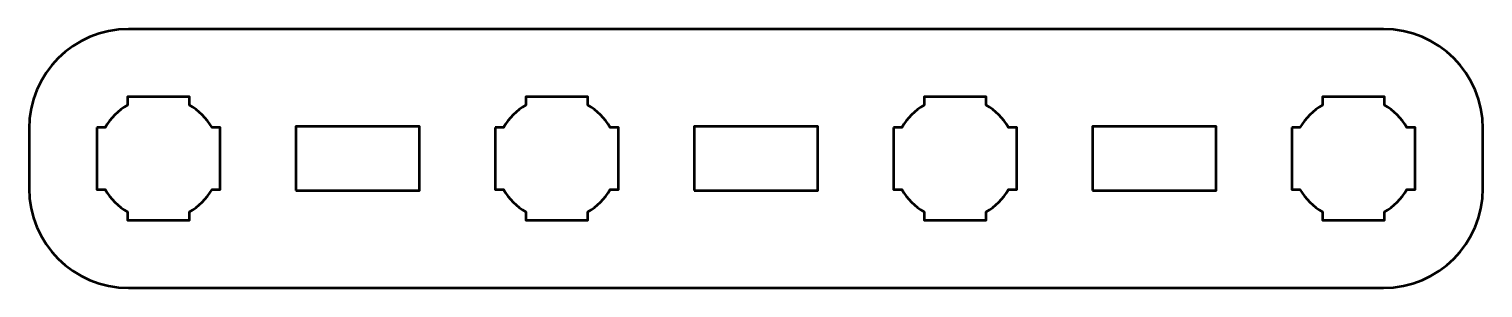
# Model space of a CAD drawing. Header units: centimetres. Extents: x -14.15 to -6.85, y -15.5 to -14.2.
import ezdxf

# ---------------------------------------------------------------- set-up
doc = ezdxf.new("R2010")
doc.units = ezdxf.units.CM
doc.header["$MEASUREMENT"] = 0
doc.layers.add('Layer 1', color=7, linetype='Continuous')

msp = doc.modelspace()

# ---------------------------------------------------------------- linework, layer by layer
at = {"layer": 'Layer 1', "color": 250, "lineweight": 53}
for points in [[(-12.81, -15.01), (-12.19, -15.01), (-12.19, -14.69), (-12.81, -14.69), (-12.81, -15.01)], [(-10.81, -15.01), (-10.19, -15.01), (-10.19, -14.69), (-10.81, -14.69), (-10.81, -15.01)], [(-8.81, -15.01), (-8.19, -15.01), (-8.19, -14.69), (-8.81, -14.69), (-8.81, -15.01)]]:
    msp.add_lwpolyline(points, close=True, dxfattribs=at)
msp.add_open_spline([(-14.15, -15), (-14.15, -15), (-14.15, -14.7), (-14.15, -14.7), (-14.15, -14.7), (-14.15, -14.42391), (-13.92609, -14.2), (-13.65, -14.2), (-13.65, -14.2), (-13.65, -14.2), (-7.35, -14.2), (-7.35, -14.2), (-7.35, -14.2), (-7.07391, -14.2), (-6.85, -14.42391), (-6.85, -14.7), (-6.85, -14.7), (-6.85, -14.7), (-6.85, -15), (-6.85, -15), (-6.85, -15), (-6.85, -15.27609), (-7.07391, -15.5), (-7.35, -15.5), (-7.35, -15.5), (-7.35, -15.5), (-13.65, -15.5), (-13.65, -15.5), (-13.65, -15.5), (-13.92609, -15.5), (-14.15, -15.27609), (-14.15, -15)], degree=3, knots=[0, 0, 0, 0, 0.125, 0.125, 0.125, 0.125, 0.25, 0.25, 0.25, 0.25, 0.375, 0.375, 0.375, 0.375, 0.5, 0.5, 0.5, 0.5, 0.625, 0.625, 0.625, 0.625, 0.75, 0.75, 0.75, 0.75, 0.875, 0.875, 0.875, 0.875, 1, 1, 1, 1], dxfattribs=at)
at = {"layer": 'Layer 1', "lineweight": 53}
for points in [[(-13.81, -14.695), (-13.81, -14.695), (-13.76851, -14.695), (-13.76851, -14.695), (-13.76851, -14.695), (-13.74128, -14.64795), (-13.70205, -14.60872), (-13.655, -14.58149), (-13.655, -14.58149), (-13.655, -14.58149), (-13.655, -14.54), (-13.655, -14.54), (-13.655, -14.54), (-13.655, -14.54), (-13.5, -14.54), (-13.5, -14.54), (-13.5, -14.54), (-13.5, -14.54), (-13.345, -14.54), (-13.345, -14.54), (-13.345, -14.54), (-13.345, -14.54), (-13.345, -14.58149), (-13.345, -14.58149), (-13.345, -14.58149), (-13.29795, -14.60872), (-13.25872, -14.64795), (-13.23149, -14.695), (-13.23149, -14.695), (-13.23149, -14.695), (-13.19, -14.695), (-13.19, -14.695), (-13.19, -14.695), (-13.19, -14.695), (-13.19, -14.85), (-13.19, -14.85), (-13.19, -14.85), (-13.19, -14.85), (-13.19, -15.005), (-13.19, -15.005), (-13.19, -15.005), (-13.19, -15.005), (-13.23149, -15.005), (-13.23149, -15.005), (-13.23149, -15.005), (-13.25872, -15.05205), (-13.29795, -15.09128), (-13.345, -15.11851), (-13.345, -15.11851), (-13.345, -15.11851), (-13.345, -15.16), (-13.345, -15.16), (-13.345, -15.16), (-13.345, -15.16), (-13.5, -15.16), (-13.5, -15.16), (-13.5, -15.16), (-13.5, -15.16), (-13.655, -15.16), (-13.655, -15.16), (-13.655, -15.16), (-13.655, -15.16), (-13.655, -15.11851), (-13.655, -15.11851), (-13.655, -15.11851), (-13.70205, -15.09128), (-13.74128, -15.05205), (-13.76851, -15.005), (-13.76851, -15.005), (-13.76851, -15.005), (-13.81, -15.005), (-13.81, -15.005), (-13.81, -15.005), (-13.81, -15.005), (-13.81, -14.85), (-13.81, -14.85), (-13.81, -14.85), (-13.81, -14.85), (-13.81, -14.695), (-13.81, -14.695)], [(-11.81, -14.695), (-11.81, -14.695), (-11.76851, -14.695), (-11.76851, -14.695), (-11.76851, -14.695), (-11.74128, -14.64795), (-11.70205, -14.60872), (-11.655, -14.58149), (-11.655, -14.58149), (-11.655, -14.58149), (-11.655, -14.54), (-11.655, -14.54), (-11.655, -14.54), (-11.655, -14.54), (-11.5, -14.54), (-11.5, -14.54), (-11.5, -14.54), (-11.5, -14.54), (-11.345, -14.54), (-11.345, -14.54), (-11.345, -14.54), (-11.345, -14.54), (-11.345, -14.58149), (-11.345, -14.58149), (-11.345, -14.58149), (-11.29795, -14.60872), (-11.25872, -14.64795), (-11.23149, -14.695), (-11.23149, -14.695), (-11.23149, -14.695), (-11.19, -14.695), (-11.19, -14.695), (-11.19, -14.695), (-11.19, -14.695), (-11.19, -14.85), (-11.19, -14.85), (-11.19, -14.85), (-11.19, -14.85), (-11.19, -15.005), (-11.19, -15.005), (-11.19, -15.005), (-11.19, -15.005), (-11.23149, -15.005), (-11.23149, -15.005), (-11.23149, -15.005), (-11.25872, -15.05205), (-11.29795, -15.09128), (-11.345, -15.11851), (-11.345, -15.11851), (-11.345, -15.11851), (-11.345, -15.16), (-11.345, -15.16), (-11.345, -15.16), (-11.345, -15.16), (-11.5, -15.16), (-11.5, -15.16), (-11.5, -15.16), (-11.5, -15.16), (-11.655, -15.16), (-11.655, -15.16), (-11.655, -15.16), (-11.655, -15.16), (-11.655, -15.11851), (-11.655, -15.11851), (-11.655, -15.11851), (-11.70205, -15.09128), (-11.74128, -15.05205), (-11.76851, -15.005), (-11.76851, -15.005), (-11.76851, -15.005), (-11.81, -15.005), (-11.81, -15.005), (-11.81, -15.005), (-11.81, -15.005), (-11.81, -14.85), (-11.81, -14.85), (-11.81, -14.85), (-11.81, -14.85), (-11.81, -14.695), (-11.81, -14.695)], [(-9.81, -14.695), (-9.81, -14.695), (-9.76851, -14.695), (-9.76851, -14.695), (-9.76851, -14.695), (-9.74128, -14.64795), (-9.70205, -14.60872), (-9.655, -14.58149), (-9.655, -14.58149), (-9.655, -14.58149), (-9.655, -14.54), (-9.655, -14.54), (-9.655, -14.54), (-9.655, -14.54), (-9.5, -14.54), (-9.5, -14.54), (-9.5, -14.54), (-9.5, -14.54), (-9.345, -14.54), (-9.345, -14.54), (-9.345, -14.54), (-9.345, -14.54), (-9.345, -14.58149), (-9.345, -14.58149), (-9.345, -14.58149), (-9.29795, -14.60872), (-9.25872, -14.64795), (-9.23149, -14.695), (-9.23149, -14.695), (-9.23149, -14.695), (-9.19, -14.695), (-9.19, -14.695), (-9.19, -14.695), (-9.19, -14.695), (-9.19, -14.85), (-9.19, -14.85), (-9.19, -14.85), (-9.19, -14.85), (-9.19, -15.005), (-9.19, -15.005), (-9.19, -15.005), (-9.19, -15.005), (-9.23149, -15.005), (-9.23149, -15.005), (-9.23149, -15.005), (-9.25872, -15.05205), (-9.29795, -15.09128), (-9.345, -15.11851), (-9.345, -15.11851), (-9.345, -15.11851), (-9.345, -15.16), (-9.345, -15.16), (-9.345, -15.16), (-9.345, -15.16), (-9.5, -15.16), (-9.5, -15.16), (-9.5, -15.16), (-9.5, -15.16), (-9.655, -15.16), (-9.655, -15.16), (-9.655, -15.16), (-9.655, -15.16), (-9.655, -15.11851), (-9.655, -15.11851), (-9.655, -15.11851), (-9.70205, -15.09128), (-9.74128, -15.05205), (-9.76851, -15.005), (-9.76851, -15.005), (-9.76851, -15.005), (-9.81, -15.005), (-9.81, -15.005), (-9.81, -15.005), (-9.81, -15.005), (-9.81, -14.85), (-9.81, -14.85), (-9.81, -14.85), (-9.81, -14.85), (-9.81, -14.695), (-9.81, -14.695)], [(-7.81, -14.695), (-7.81, -14.695), (-7.76851, -14.695), (-7.76851, -14.695), (-7.76851, -14.695), (-7.74128, -14.64795), (-7.70205, -14.60872), (-7.655, -14.58149), (-7.655, -14.58149), (-7.655, -14.58149), (-7.655, -14.54), (-7.655, -14.54), (-7.655, -14.54), (-7.655, -14.54), (-7.5, -14.54), (-7.5, -14.54), (-7.5, -14.54), (-7.5, -14.54), (-7.345, -14.54), (-7.345, -14.54), (-7.345, -14.54), (-7.345, -14.54), (-7.345, -14.58149), (-7.345, -14.58149), (-7.345, -14.58149), (-7.29795, -14.60872), (-7.25872, -14.64795), (-7.23149, -14.695), (-7.23149, -14.695), (-7.23149, -14.695), (-7.19, -14.695), (-7.19, -14.695), (-7.19, -14.695), (-7.19, -14.695), (-7.19, -14.85), (-7.19, -14.85), (-7.19, -14.85), (-7.19, -14.85), (-7.19, -15.005), (-7.19, -15.005), (-7.19, -15.005), (-7.19, -15.005), (-7.23149, -15.005), (-7.23149, -15.005), (-7.23149, -15.005), (-7.25872, -15.05205), (-7.29795, -15.09128), (-7.345, -15.11851), (-7.345, -15.11851), (-7.345, -15.11851), (-7.345, -15.16), (-7.345, -15.16), (-7.345, -15.16), (-7.345, -15.16), (-7.5, -15.16), (-7.5, -15.16), (-7.5, -15.16), (-7.5, -15.16), (-7.655, -15.16), (-7.655, -15.16), (-7.655, -15.16), (-7.655, -15.16), (-7.655, -15.11851), (-7.655, -15.11851), (-7.655, -15.11851), (-7.70205, -15.09128), (-7.74128, -15.05205), (-7.76851, -15.005), (-7.76851, -15.005), (-7.76851, -15.005), (-7.81, -15.005), (-7.81, -15.005), (-7.81, -15.005), (-7.81, -15.005), (-7.81, -14.85), (-7.81, -14.85), (-7.81, -14.85), (-7.81, -14.85), (-7.81, -14.695), (-7.81, -14.695)]]:
    msp.add_open_spline(points, degree=3, knots=[0, 0, 0, 0, 0.05, 0.05, 0.05, 0.05, 0.1, 0.1, 0.1, 0.1, 0.15, 0.15, 0.15, 0.15, 0.2, 0.2, 0.2, 0.2, 0.25, 0.25, 0.25, 0.25, 0.3, 0.3, 0.3, 0.3, 0.35, 0.35, 0.35, 0.35, 0.4, 0.4, 0.4, 0.4, 0.45, 0.45, 0.45, 0.45, 0.5, 0.5, 0.5, 0.5, 0.55, 0.55, 0.55, 0.55, 0.6, 0.6, 0.6, 0.6, 0.65, 0.65, 0.65, 0.65, 0.7, 0.7, 0.7, 0.7, 0.75, 0.75, 0.75, 0.75, 0.8, 0.8, 0.8, 0.8, 0.85, 0.85, 0.85, 0.85, 0.9, 0.9, 0.9, 0.9, 0.95, 0.95, 0.95, 0.95, 1, 1, 1, 1], dxfattribs=at)

doc.saveas('drawing.dxf')
